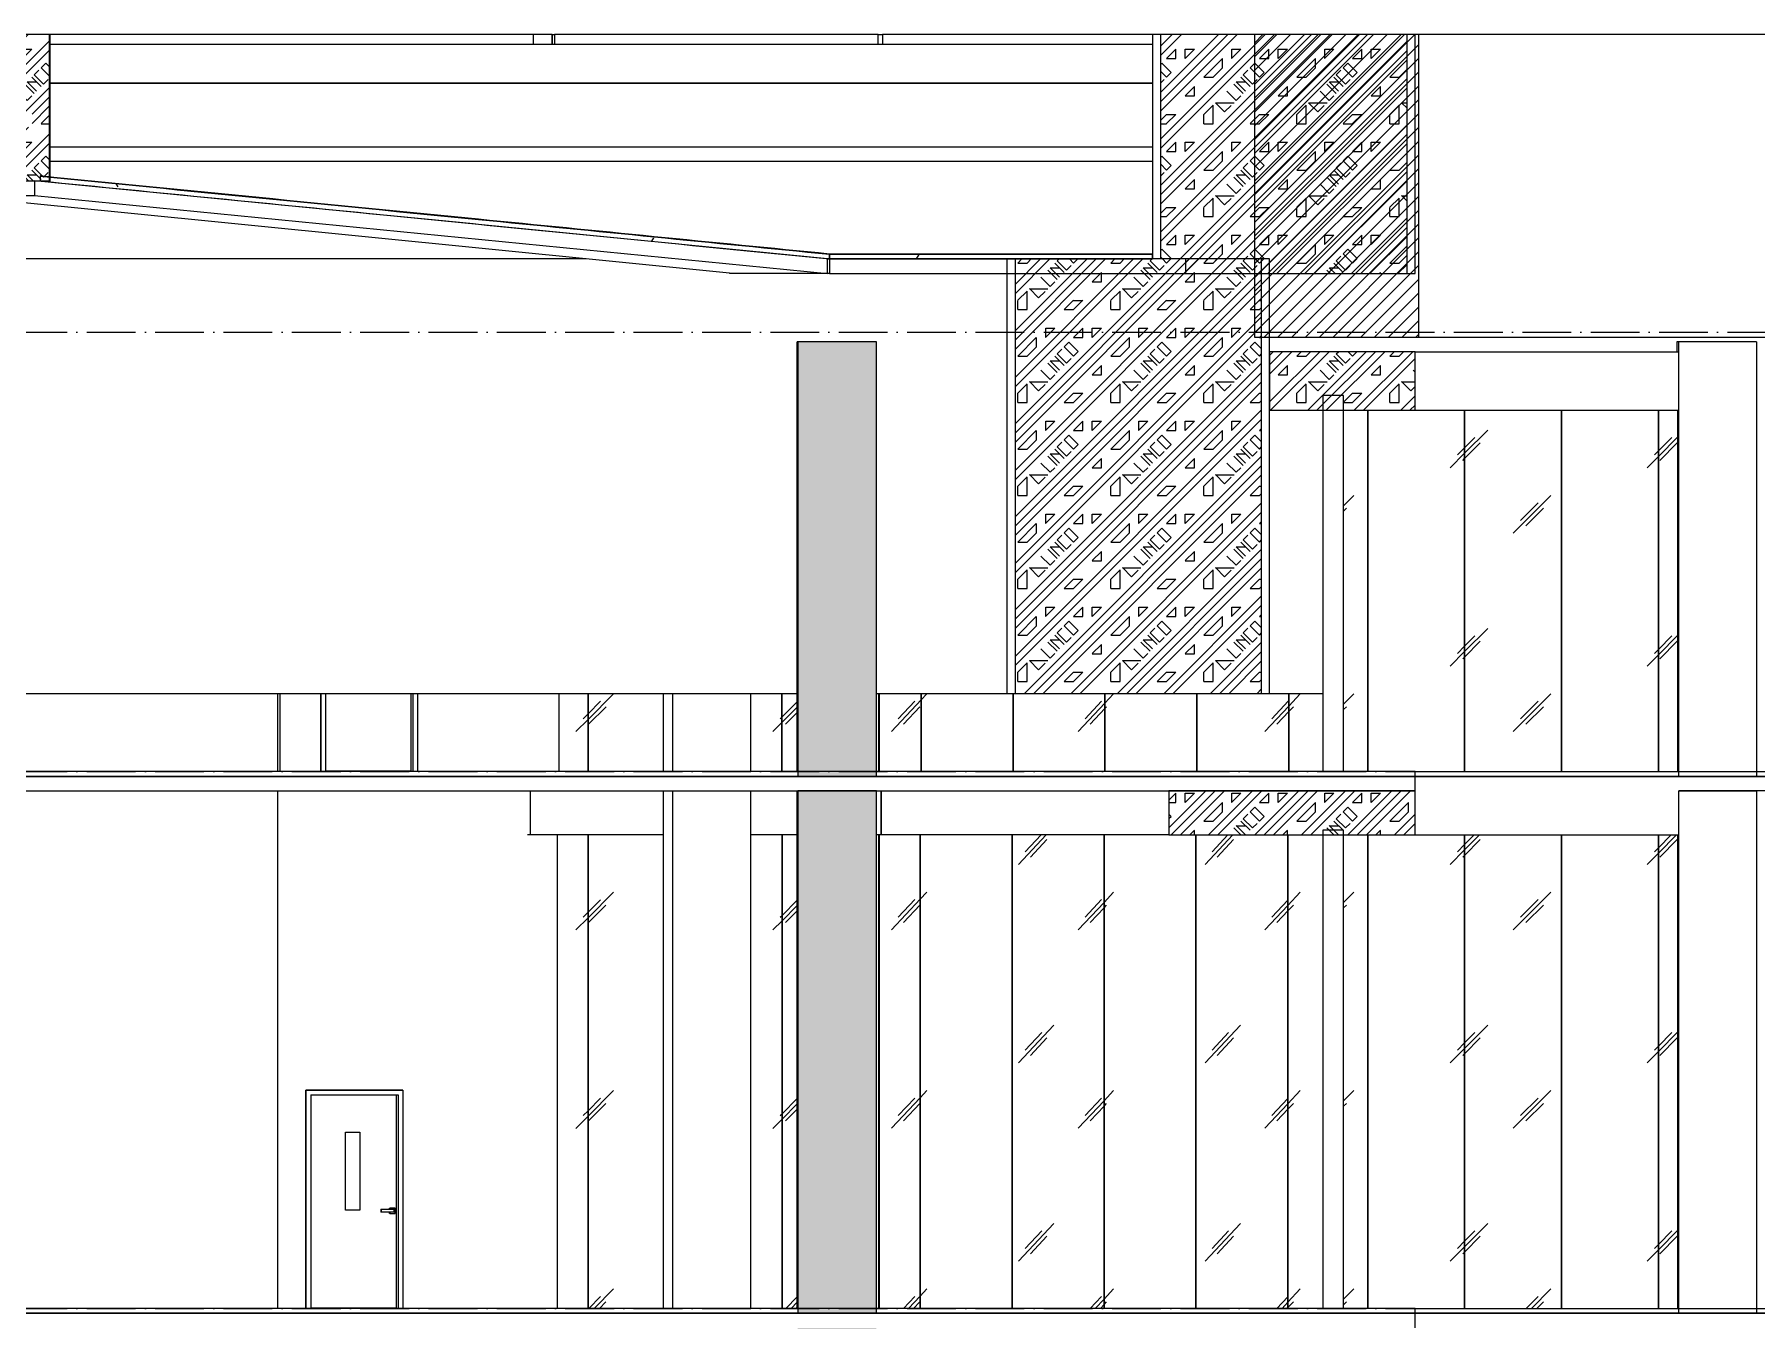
# Model space of a CAD drawing. Header units: millimetres. Extents: x -12680 to 112808, y -16580 to 93550.
# Drawn here: x 69397 to 87034, y 5375 to 18550 of the extents above; entities that cross this region are included whole.
import ezdxf

# ---------------------------------------------------------------- set-up
doc = ezdxf.new("R2010")
doc.units = ezdxf.units.MM
doc.linetypes.add('Grid Line', pattern=[14, 10, -2, 0, -2])
for name, color, linetype, lineweight in [('A-DOOR', 31, 'Continuous', 9), ('A-DOOR-GLAZ', 152, 'Continuous', 5), ('A-FLOR-MCUT', 3, 'Continuous', 9), ('CUA', 31, 'Continuous', 9), ('HATCH-TUONG', 152, 'Continuous', 9), ('KINH', 152, 'Continuous', 5), ('NET CAT', 3, 'Continuous', 5), ('NET CATConcrete', 3, 'Continuous', 5), ('NET-CAT', 3, 'Continuous', 9), ('NET-THAY', 2, 'Continuous', 15), ('TRUC', 225, 'Continuous', 5)]:
    doc.layers.add(name, color=color, linetype=linetype, lineweight=lineweight)
pattern_1 = [(45.204, (43673.7, 40601.6), (0.002, 2032), [252.695, -2610.806]), (45.204, (43619, 40656.7), (0.002, 2032), [252.695, -2610.806]), (45.204, (43543.6, 40525.7), (0.002, 2032), [544.27, -2319.235]), (45.204, (42301.8, 41963), (0.002, 2032), [252.695, -2610.806]), (45.204, (42247, 42018.2), (0.002, 2032), [252.695, -2610.806]), (45.204, (42171.7, 41887.1), (0.002, 2032), [544.27, -2319.235])]
pattern_2 = [(46.738, (43261, 40601.6), (-0.005, 2032), [246.24, -2544.1]), (46.738, (43209.1, 40656.7), (-0.005, 2032), [246.24, -2544.1]), (46.738, (43137.7, 40525.7), (-0.005, 2032), [530.36, -2259.98]), (46.738, (41960.6, 41963), (-0.005, 2032), [246.24, -2544.1]), (46.738, (41908.7, 42018.2), (-0.005, 2032), [246.24, -2544.1]), (46.738, (41837.3, 41887.1), (-0.005, 2032), [530.36, -2259.98])]
pattern_3 = [(45.206, (42147.2, 40601.6), (0.016, 2032), [252.685, -2610.7]), (45.206, (42092.4, 40656.7), (0.016, 2032), [252.685, -2610.7]), (45.206, (42017.1, 40525.7), (0.016, 2032), [544.244, -2319.14]), (45.206, (40775.3, 41963), (0.016, 2032), [252.685, -2610.7]), (45.206, (40720.6, 42018.2), (0.016, 2032), [252.685, -2610.7]), (45.206, (40645.2, 41887.1), (0.016, 2032), [544.244, -2319.14])]
pattern_4 = [(45.206, (42147.2, 40601.6), (0.016, 2032), [252.685, -2610.7]), (45.206, (42092.4, 40656.7), (0.016, 2032), [252.685, -2610.7]), (45.206, (42017.1, 40525.7), (0.016, 2032), [544.24, -2319.14]), (45.206, (40775.4, 41963), (0.016, 2032), [252.685, -2610.7]), (45.206, (40720.6, 42018.2), (0.016, 2032), [252.685, -2610.7]), (45.206, (40645.3, 41887.1), (0.016, 2032), [544.244, -2319.14])]
pattern_5 = [(0, (41462.07, 40400), (1625.6, 406.4), [67.056, -1152.144, 67.056, -1152.144, -6502.4]), (0, (41462.07, 40400), (1625.6, 406.4), [-2438.4, 67.056, -2371.344, 67.056, -1152.144, -2844.8]), (0, (41462.07, 40400), (1625.6, 406.4), [-6096, 67.056, -745.744, 67.056, -1964.944]), (120, (42071.68, 40603.2), (-1164.7527, 1204.611), [67.056, -1152.144, 67.056, -7654.544]), (120, (42071.68, 40603.2), (-1164.7527, 1204.611), [-1286.256, -1152.144, 67.056, -2371.344, -4064]), (120, (42071.68, 40603.2), (-1164.7527, 1204.611), [-4876.8, 67.056, -1152.144, 67.056, -2777.744]), (120, (42071.68, 40603.2), (-1164.7527, 1204.611), [-6163.056, -745.744, 67.056, -1964.944]), (240, (42274.88, 41416), (-460.8473, -1611.011), [67.056, -1152.144, 67.056, -7654.544]), (240, (42274.88, 41416), (-460.8473, -1611.011), [-1286.256, -1152.144, 67.056, -2371.344, -4064]), (240, (42274.88, 41416), (-460.8473, -1611.011), [-4876.8, 67.056, -1152.144, 67.056, -2777.744]), (240, (42274.88, 41416), (-460.8473, -1611.011), [-6163.056, -745.744, 67.056, -1964.944])]
pattern_6 = [(45, (41557.3, 40400), (-476.2456, 476.2456), []), (45, (41652.6, 40400), (-476.2456, 476.2456), []), (45, (41462.1, 40400), (-476.2456, 476.2456), []), (45, (41938.3, 40400), (-476.2456, 476.2456), []), (45, (42033.6, 40400), (-476.2456, 476.2456), []), (0, (41843.1, 40495.25), (0, 952.5), [95.25, -857.25]), (0, (41938.3, 40590.5), (0, 952.5), [95.25, -857.25]), (45, (41843.1, 40495.25), (0, 952.491), [134.684, -1212.342]), (45, (41938.3, 40495.25), (0, 952.491), [134.684, -1212.342]), (0, (41843.1, 40495.25), (0, 952.5), [95.25, -857.25]), (90, (41366.8, 40495.25), (-952.5, 6e-14), [95.25, -857.25]), (90, (41462.1, 40495.25), (-952.5, 6e-14), [190.5, -762]), (45, (41366.8, 40590.5), (0, 952.491), [134.684, -1212.342]), (90, (42224.1, 40781), (-952.5, 6e-14), [95.25, -857.25]), (0, (42128.8, 40781), (0, 952.5), [95.25, -857.25]), (45, (42128.8, 40781), (0, 952.491), [134.684, -1212.342]), (0, (42319.3, 40495.25), (0, 952.5), [95.25, -857.25]), (0, (42319.3, 40971.5), (0, 952.5), [95.25, -857.25]), (90, (42509.8, 41066.75), (-952.5, 6e-14), [95.25, -857.25]), (45, (42319.3, 40971.5), (0, 952.491), [269.367, -1077.659]), (45, (42414.6, 40971.5), (0, 952.491), [134.684, -1212.342]), (45, (42605.1, 41162), (0, 952.491), [134.684, -1212.342]), (0, (42605.1, 41257.25), (0, 952.5), [95.25, -857.25]), (90, (42605.1, 41162), (-952.5, 6e-14), [95.25, -857.25]), (0, (41938.3, 41162), (0, 952.5), [95.25, -857.25]), (0, (42128.8, 41257.25), (0, 952.5), [95.25, -857.25]), (90, (42033.6, 41162), (-952.5, 6e-14), [95.25, -857.25]), (90, (42128.8, 41162), (-952.5, 6e-14), [95.25, -857.25]), (45, (41938.3, 41162), (0, 952.491), [134.684, -1212.342]), (45, (42128.8, 41162), (0, 952.491), [134.684, -1212.342]), (135, (41581.06, 40614.8), (-952.491, 6e-14), [134.684, -1212.342]), (135, (41700.2, 40733.4), (-952.491, 6e-14), [134.684, -1212.342]), (135, (41771.64, 40804.8), (-952.491, 6e-14), [134.684, -1212.342]), (135, (41795.45, 40828.6), (-952.491, 6e-14), [134.684, -1212.342]), (135, (41843.1, 40876.25), (-952.491, 6e-14), [134.684, -1212.342]), (135, (41866.9, 40900.06), (-952.491, 6e-14), [134.684, -1212.342]), (135, (41938.3, 40971.5), (-952.491, 6e-14), [134.684, -1212.342]), (135, (41985.95, 41019.1), (-952.491, 6e-14), [134.684, -1212.342]), (45, (41581.06, 40614.8), (0, 952.491), [95.25, -1251.776]), (45, (41700.2, 40733.4), (0, 952.491), [67.361, -1279.665]), (45, (41866.9, 40900.06), (0, 952.491), [67.361, -1279.665]), (45, (41771.64, 40995.3), (0, 952.491), [67.361, -1279.665]), (45, (41938.3, 40971.5), (0, 952.491), [67.361, -1279.665]), (45, (41843.1, 41066.75), (0, 952.491), [67.361, -1279.665]), (0, (41486.3, 40709.5), (0, 952.5), [190.043, -762.457]), (0, (41700.2, 40923.9), (0, 952.5), [95.25, -857.25])]

# ---------------------------------------------------------------- blocks, each defined once
blk = doc.blocks.new('System Panel - Glazed-V108-MẶT CẮT B-B')
at = {"layer": 'KINH'}
h = blk.add_hatch(dxfattribs=at)
h.set_pattern_fill('FP_8', color=256, style=0, pattern_type=2)
h.set_pattern_definition(pattern_1)
h.paths.add_polyline_path([(83052, 5500), (83052, 10350), (82803, 10350), (82803, 5500)], flags=0)
at = {"layer": 'KINH', "color": 250, "lineweight": 9}
for p, q in [((82803, 10400), (82590, 10400)), ((82590, 10400), (82590, 5500)), ((82803, 5500), (82803, 10400)), ((82590, 5500), (82803, 5500))]:
    blk.add_line(p, q, dxfattribs=at)
at = {"layer": 'KINH', "color": 7}
blk.add_line((83052, 5500), (83052, 10350), dxfattribs=at)
blk = doc.blocks.new('System Panel - Glazed-V109-MẶT CẮT B-B')
at = {"layer": 'KINH'}
h = blk.add_hatch(dxfattribs=at)
h.set_pattern_fill('FP_8', color=256, style=0, pattern_type=2)
h.set_pattern_definition(pattern_1)
h.paths.add_polyline_path([(83052, 5500), (84044, 5500), (84044, 10350), (83052, 10350)], flags=0)
at = {"layer": 'KINH', "color": 7}
for p, q in [((83052, 10350), (83052, 5500)), ((84044, 5500), (84044, 10350))]:
    blk.add_line(p, q, dxfattribs=at)
blk = doc.blocks.new('System Panel - Glazed-V110-MẶT CẮT B-B')
at = {"layer": 'KINH'}
h = blk.add_hatch(dxfattribs=at)
h.set_pattern_fill('FP_8', color=256, style=0, pattern_type=2)
h.set_pattern_definition(pattern_1)
h.paths.add_polyline_path([(85037, 5500), (85037, 10350), (84044, 10350), (84044, 5500), (84922, 5500)], flags=0)
at = {"layer": 'KINH', "color": 7}
for p, q in [((84044, 10350), (84044, 5500)), ((85037, 5500), (85037, 10350))]:
    blk.add_line(p, q, dxfattribs=at)
blk = doc.blocks.new('System Panel - Glazed-V111-MẶT CẮT B-B')
at = {"layer": 'KINH'}
h = blk.add_hatch(dxfattribs=at)
h.set_pattern_fill('FP_8', color=256, style=0, pattern_type=2)
h.set_pattern_definition(pattern_1)
h.paths.add_polyline_path([(86030, 5500), (86030, 10350), (85037, 10350), (85037, 5500)], flags=0)
at = {"layer": 'KINH', "color": 7}
for p, q in [((85037, 10350), (85037, 5500)), ((86030, 5500), (86030, 10350))]:
    blk.add_line(p, q, dxfattribs=at)
blk = doc.blocks.new('System Panel - Glazed-563189-MẶT CẮT B-B')
at = {"layer": 'KINH'}
h = blk.add_hatch(dxfattribs=at)
h.set_pattern_fill('FP_8', color=256, style=0, pattern_type=2)
h.set_pattern_definition(pattern_1)
h.paths.add_polyline_path([(86030, 5500), (86229, 5500), (86229, 10350), (86030, 10350), (86030, 7434)], flags=0)
at = {"layer": 'KINH', "color": 7}
for p, q in [((86030, 10350), (86030, 5500)), ((86229, 5500), (86229, 10350))]:
    blk.add_line(p, q, dxfattribs=at)
blk = doc.blocks.new('System Panel - Glazed-V121-MẶT CẮT B-B')
at = {"layer": 'KINH'}
h = blk.add_hatch(dxfattribs=at)
h.set_pattern_fill('FP_13', color=256, style=0, pattern_type=2)
h.set_pattern_definition(pattern_2)
h.paths.add_polyline_path([(82590, 5500), (82590, 10350), (82233, 10350), (82233, 5500)], flags=0)
at = {"layer": 'KINH', "color": 7}
blk.add_line((82233, 10350), (82233, 5500), dxfattribs=at)
blk = doc.blocks.new('System Panel - Glazed-V122-MẶT CẮT B-B')
at = {"layer": 'KINH'}
h = blk.add_hatch(dxfattribs=at)
h.set_pattern_fill('FP_13', color=256, style=0, pattern_type=2)
h.set_pattern_definition(pattern_2)
h.paths.add_polyline_path([(82233, 5500), (82233, 10350), (81292, 10350), (81292, 5500)], flags=0)
at = {"layer": 'KINH', "color": 7}
for p, q in [((81292, 10350), (81292, 5500)), ((82233, 5500), (82233, 10350))]:
    blk.add_line(p, q, dxfattribs=at)
blk = doc.blocks.new('System Panel - Glazed-V123-MẶT CẮT B-B')
at = {"layer": 'KINH'}
h = blk.add_hatch(dxfattribs=at)
h.set_pattern_fill('FP_13', color=256, style=0, pattern_type=2)
h.set_pattern_definition(pattern_2)
h.paths.add_polyline_path([(81015, 5500), (81292, 5500), (81292, 10350), (80351, 10350), (80351, 5500)], flags=0)
at = {"layer": 'KINH', "color": 7}
for p, q in [((80351, 10350), (80351, 5500)), ((81292, 5500), (81292, 10350))]:
    blk.add_line(p, q, dxfattribs=at)
blk = doc.blocks.new('System Panel - Glazed-V124-MẶT CẮT B-B')
at = {"layer": 'KINH'}
h = blk.add_hatch(dxfattribs=at)
h.set_pattern_fill('FP_13', color=256, style=0, pattern_type=2)
h.set_pattern_definition(pattern_2)
h.paths.add_polyline_path([(80351, 5500), (80351, 10350), (79410, 10350), (79410, 5500)], flags=0)
at = {"layer": 'KINH', "color": 7}
for p, q in [((79410, 10350), (79410, 5500)), ((80351, 5500), (80351, 10350))]:
    blk.add_line(p, q, dxfattribs=at)
blk = doc.blocks.new('System Panel - Glazed-V125-MẶT CẮT B-B')
at = {"layer": 'KINH'}
h = blk.add_hatch(dxfattribs=at)
h.set_pattern_fill('FP_13', color=256, style=0, pattern_type=2)
h.set_pattern_definition(pattern_2)
h.paths.add_polyline_path([(79410, 5500), (79410, 10350), (78468, 10350), (78468, 5500), (79397, 5500)], flags=0)
at = {"layer": 'KINH', "color": 7}
for p, q in [((78468, 10350), (78468, 5500)), ((79410, 5500), (79410, 10350))]:
    blk.add_line(p, q, dxfattribs=at)
blk = doc.blocks.new('System Panel - Glazed-820305-MẶT CẮT B-B')
at = {"layer": 'KINH'}
h = blk.add_hatch(dxfattribs=at)
h.set_pattern_fill('FP_13', color=256, style=0, pattern_type=2)
h.set_pattern_definition(pattern_2)
h.paths.add_polyline_path([(78468, 5500), (78468, 10350), (78049, 10350), (78049, 5500), (78068, 5500)], flags=0)
at = {"layer": 'KINH', "color": 7}
for p, q in [((78049, 10350), (78049, 5500)), ((78468, 5500), (78468, 10350))]:
    blk.add_line(p, q, dxfattribs=at)
blk = doc.blocks.new('System Panel - Glazed-V126-MẶT CẮT B-B')
at = {"layer": 'KINH'}
h = blk.add_hatch(dxfattribs=at)
h.set_pattern_fill('FP_14', color=256, style=0, pattern_type=2)
h.set_pattern_definition(pattern_3)
h.paths.add_polyline_path([(78046, 5500), (78046, 10350), (78019, 10350), (78019, 5500), (78025, 5500)], flags=0)
h.paths.add_polyline_path([(77208, 5500), (77208, 10350), (77053, 10350), (77053, 5500)], flags=0)
at = {"layer": 'KINH', "color": 7}
for p, q in [((77053, 10350), (77053, 5500)), ((78046, 5500), (78046, 10350))]:
    blk.add_line(p, q, dxfattribs=at)
blk = doc.blocks.new('System Panel - Glazed-V127-MẶT CẮT B-B')
at = {"layer": 'KINH'}
h = blk.add_hatch(dxfattribs=at)
h.set_pattern_fill('FP_14', color=256, style=0, pattern_type=2)
h.set_pattern_definition(pattern_3)
h.paths.add_polyline_path([(77053, 5500), (77053, 10350), (76730, 10350), (76730, 5500)], flags=0)
at = {"layer": 'KINH', "color": 7}
blk.add_line((77053, 5500), (77053, 10350), dxfattribs=at)
blk = doc.blocks.new('System Panel - Glazed-V128-MẶT CẮT B-B')
at = {"layer": 'KINH'}
h = blk.add_hatch(dxfattribs=at)
h.set_pattern_fill('FP_14', color=256, style=0, pattern_type=2)
h.set_pattern_definition(pattern_3)
h.paths.add_polyline_path([(75714, 5500), (75840, 5500), (75840, 10350), (75067, 10350), (75067, 5500)], flags=0)
at = {"layer": 'KINH', "color": 7}
blk.add_line((75067, 10350), (75067, 5500), dxfattribs=at)
blk = doc.blocks.new('System Panel - Glazed-614980-MẶT CẮT B-B')
at = {"layer": 'KINH'}
h = blk.add_hatch(dxfattribs=at)
h.set_pattern_fill('FP_14', color=256, style=0, pattern_type=2)
h.set_pattern_definition(pattern_3)
h.paths.add_polyline_path([(75067, 5500), (75067, 10350), (74751, 10350), (74751, 5500)], flags=0)
at = {"layer": 'KINH', "color": 7}
blk.add_line((75067, 5500), (75067, 10350), dxfattribs=at)
blk = doc.blocks.new('CUA 1 CANH MO - 2 - Type 1000-546625-MẶT CẮT B-B')
at = {"layer": 'A-DOOR', "color": 7, "lineweight": 5}
for p, q in [((72581, 6505), (72581, 7305)), ((72581, 7305), (72730, 7305)), ((72730, 7305), (72730, 6505)), ((72730, 6505), (72581, 6505)), ((72228, 5505), (73102, 5505))]:
    blk.add_line(p, q, dxfattribs=at)
at = {"layer": 'A-DOOR-GLAZ', "color": 7}
blk.add_line((72728, 7305), (72728, 6505), dxfattribs=at)
at = {"layer": 'CUA', "color": 7, "lineweight": 5}
for p, q in [((73171, 7736), (72178, 7736)), ((72178, 7736), (72178, 5500)), ((72228, 7686), (72228, 5500)), ((72228, 7686), (73121, 7686)), ((73102, 7686), (73102, 5500)), ((73121, 7686), (73121, 5500)), ((73171, 7736), (73171, 5500)), ((73034, 6515), (73034, 6527)), ((73034, 6527), (73035, 6527)), ((73035, 6527), (73035, 6515)), ((73090, 6527), (73035, 6527)), ((73090, 6472), (73090, 6527)), ((72946, 6515), (72948, 6515)), ((72946, 6515), (72946, 6485)), ((72948, 6485), (72946, 6485)), ((72948, 6515), (73082, 6515)), ((72948, 6515), (72948, 6485)), ((73082, 6485), (72948, 6485)), ((73034, 6472), (73034, 6485)), ((73035, 6472), (73034, 6472)), ((73035, 6485), (73035, 6472)), ((73035, 6472), (73090, 6472)), ((73082, 6485), (73082, 6515))]:
    blk.add_line(p, q, dxfattribs=at)
blk = doc.blocks.new('System Panel - Glazed-V195-MẶT CẮT B-B')
at = {"layer": 'KINH'}
h = blk.add_hatch(dxfattribs=at)
h.set_pattern_fill('FP_8', color=256, style=0, pattern_type=2)
h.set_pattern_definition(pattern_1)
h.paths.add_polyline_path([(82803, 11000), (83052, 11000), (83052, 14700), (82803, 14700), (82803, 14232)], flags=0)
at = {"layer": 'KINH', "color": 250, "lineweight": 9}
for p, q in [((82803, 14850), (82590, 14850)), ((82590, 14850), (82590, 11000)), ((82803, 11000), (82803, 14850)), ((82590, 11000), (82803, 11000))]:
    blk.add_line(p, q, dxfattribs=at)
at = {"layer": 'KINH', "color": 7}
blk.add_line((83052, 11000), (83052, 14700), dxfattribs=at)
blk = doc.blocks.new('System Panel - Glazed-V196-MẶT CẮT B-B')
at = {"layer": 'KINH'}
h = blk.add_hatch(dxfattribs=at)
h.set_pattern_fill('FP_8', color=256, style=0, pattern_type=2)
h.set_pattern_definition(pattern_1)
h.paths.add_polyline_path([(83080, 11000), (84044, 11000), (84044, 14700), (83052, 14700), (83052, 11000)], flags=0)
at = {"layer": 'KINH', "color": 7}
for p, q in [((83052, 14700), (83052, 11000)), ((84044, 11000), (84044, 14700))]:
    blk.add_line(p, q, dxfattribs=at)
blk = doc.blocks.new('System Panel - Glazed-V197-MẶT CẮT B-B')
at = {"layer": 'KINH'}
h = blk.add_hatch(dxfattribs=at)
h.set_pattern_fill('FP_8', color=256, style=0, pattern_type=2)
h.set_pattern_definition(pattern_1)
h.paths.add_polyline_path([(84044, 11000), (85037, 11000), (85037, 14700), (84044, 14700), (84044, 14232)], flags=0)
at = {"layer": 'KINH', "color": 7}
for p, q in [((84044, 14700), (84044, 11000)), ((85037, 11000), (85037, 14700))]:
    blk.add_line(p, q, dxfattribs=at)
blk = doc.blocks.new('System Panel - Glazed-V198-MẶT CẮT B-B')
at = {"layer": 'KINH'}
h = blk.add_hatch(dxfattribs=at)
h.set_pattern_fill('FP_8', color=256, style=0, pattern_type=2)
h.set_pattern_definition(pattern_1)
h.paths.add_polyline_path([(85037, 11000), (86030, 11000), (86030, 14700), (85037, 14700), (85037, 14232)], flags=0)
at = {"layer": 'KINH', "color": 7}
for p, q in [((85037, 14700), (85037, 11000)), ((86030, 11000), (86030, 14700))]:
    blk.add_line(p, q, dxfattribs=at)
blk = doc.blocks.new('System Panel - Glazed-610742-MẶT CẮT B-B')
at = {"layer": 'KINH'}
h = blk.add_hatch(dxfattribs=at)
h.set_pattern_fill('FP_8', color=256, style=0, pattern_type=2)
h.set_pattern_definition(pattern_1)
h.paths.add_polyline_path([(86030, 11000), (86229, 11000), (86229, 14700), (86030, 14700), (86030, 14232)], flags=0)
at = {"layer": 'KINH', "color": 7}
for p, q in [((86030, 14700), (86030, 11000)), ((86229, 11000), (86229, 14700))]:
    blk.add_line(p, q, dxfattribs=at)
blk = doc.blocks.new('System Panel - Glazed-V208-MẶT CẮT B-B')
at = {"layer": 'KINH'}
h = blk.add_hatch(dxfattribs=at)
h.set_pattern_fill('FP_13', color=256, style=0, pattern_type=2)
h.set_pattern_definition(pattern_2)
h.paths.add_polyline_path([(82243, 11000), (82590, 11000), (82590, 11800), (82243, 11800)], flags=0)
at = {"layer": 'KINH', "color": 7}
blk.add_line((82243, 11800), (82243, 11000), dxfattribs=at)
blk = doc.blocks.new('System Panel - Glazed-V209-MẶT CẮT B-B')
at = {"layer": 'KINH'}
h = blk.add_hatch(dxfattribs=at)
h.set_pattern_fill('FP_13', color=256, style=0, pattern_type=2)
h.set_pattern_definition(pattern_2)
h.paths.add_polyline_path([(81939, 11000), (82243, 11000), (82243, 11800), (81301, 11800), (81301, 11000)], flags=0)
at = {"layer": 'KINH', "color": 7}
for p, q in [((81301, 11800), (81301, 11000)), ((82243, 11000), (82243, 11800))]:
    blk.add_line(p, q, dxfattribs=at)
blk = doc.blocks.new('System Panel - Glazed-V210-MẶT CẮT B-B')
at = {"layer": 'KINH'}
h = blk.add_hatch(dxfattribs=at)
h.set_pattern_fill('FP_13', color=256, style=0, pattern_type=2)
h.set_pattern_definition(pattern_2)
h.paths.add_polyline_path([(81301, 11000), (81301, 11800), (80360, 11800), (80360, 11000)], flags=0)
at = {"layer": 'KINH', "color": 7}
for p, q in [((80360, 11800), (80360, 11000)), ((81301, 11000), (81301, 11800))]:
    blk.add_line(p, q, dxfattribs=at)
blk = doc.blocks.new('System Panel - Glazed-V211-MẶT CẮT B-B')
at = {"layer": 'KINH'}
h = blk.add_hatch(dxfattribs=at)
h.set_pattern_fill('FP_13', color=256, style=0, pattern_type=2)
h.set_pattern_definition(pattern_2)
h.paths.add_polyline_path([(79439, 11000), (80360, 11000), (80360, 11800), (79419, 11800), (79419, 11000)], flags=0)
at = {"layer": 'KINH', "color": 7}
for p, q in [((79419, 11800), (79419, 11000)), ((80360, 11000), (80360, 11800))]:
    blk.add_line(p, q, dxfattribs=at)
blk = doc.blocks.new('System Panel - Glazed-V212-MẶT CẮT B-B')
at = {"layer": 'KINH'}
h = blk.add_hatch(dxfattribs=at)
h.set_pattern_fill('FP_13', color=256, style=0, pattern_type=2)
h.set_pattern_definition(pattern_2)
h.paths.add_polyline_path([(79355, 11000), (79419, 11000), (79419, 11800), (78478, 11800), (78478, 11000)], flags=0)
at = {"layer": 'KINH', "color": 7}
for p, q in [((78478, 11800), (78478, 11000)), ((79419, 11000), (79419, 11800))]:
    blk.add_line(p, q, dxfattribs=at)
blk = doc.blocks.new('System Panel - Glazed-671096-MẶT CẮT B-B')
at = {"layer": 'KINH'}
h = blk.add_hatch(dxfattribs=at)
h.set_pattern_fill('FP_13', color=256, style=0, pattern_type=2)
h.set_pattern_definition(pattern_2)
h.paths.add_polyline_path([(78478, 11000), (78478, 11800), (78048, 11800), (78048, 11000)], flags=0)
at = {"layer": 'KINH', "color": 7}
for p, q in [((78048, 11800), (78048, 11000)), ((78478, 11000), (78478, 11800))]:
    blk.add_line(p, q, dxfattribs=at)
blk = doc.blocks.new('System Panel - Glazed-V213-MẶT CẮT B-B')
at = {"layer": 'KINH'}
h = blk.add_hatch(dxfattribs=at)
h.set_pattern_fill('FP_26', color=256, style=0, pattern_type=2)
h.set_pattern_definition(pattern_4)
h.paths.add_polyline_path([(77208, 11000), (77208, 11800), (77052, 11800), (77052, 11000)], flags=0)
h.paths.add_polyline_path([(78045, 11000), (78045, 11800), (78019, 11800), (78019, 11000)], flags=0)
at = {"layer": 'KINH', "color": 7}
for p, q in [((77052, 11800), (77052, 11000)), ((78045, 11000), (78045, 11800))]:
    blk.add_line(p, q, dxfattribs=at)
blk = doc.blocks.new('System Panel - Glazed-V214-MẶT CẮT B-B')
at = {"layer": 'KINH'}
h = blk.add_hatch(dxfattribs=at)
h.set_pattern_fill('FP_26', color=256, style=0, pattern_type=2)
h.set_pattern_definition(pattern_4)
h.paths.add_polyline_path([(77052, 11000), (77052, 11800), (76730, 11800), (76730, 11000)], flags=0)
at = {"layer": 'KINH', "color": 7}
blk.add_line((77052, 11000), (77052, 11800), dxfattribs=at)
blk = doc.blocks.new('System Panel - Glazed-V215-MẶT CẮT B-B')
at = {"layer": 'KINH'}
h = blk.add_hatch(dxfattribs=at)
h.set_pattern_fill('FP_26', color=256, style=0, pattern_type=2)
h.set_pattern_definition(pattern_4)
h.paths.add_polyline_path([(75714, 11000), (75840, 11000), (75840, 11800), (75067, 11800), (75067, 11000)], flags=0)
at = {"layer": 'KINH', "color": 7}
blk.add_line((75067, 11800), (75067, 11000), dxfattribs=at)
blk = doc.blocks.new('System Panel - Glazed-671097-MẶT CẮT B-B')
at = {"layer": 'KINH'}
h = blk.add_hatch(dxfattribs=at)
h.set_pattern_fill('FP_26', color=256, style=0, pattern_type=2)
h.set_pattern_definition(pattern_4)
h.paths.add_polyline_path([(75066.812566, 11000), (75066.812566, 11800), (74766.355844, 11800), (74766.355844, 11000)], flags=0)
at = {"layer": 'KINH', "color": 7}
blk.add_line((75066.812566, 11000), (75066.812566, 11800), dxfattribs=at)
blk = doc.blocks.new('CUA 1 CANH MO - 2 - Type 1000-V216-MẶT CẮT B-B')
at = {"layer": 'A-DOOR', "color": 7, "lineweight": 5}
blk.add_line((72378, 11005), (73253, 11005), dxfattribs=at)
at = {"layer": 'CUA', "color": 7, "lineweight": 5}
for p, q in [((72329, 11800), (72329, 11000)), ((72378, 11800), (72378, 11000)), ((73253, 11800), (73253, 11000)), ((73272, 11800), (73272, 11000)), ((73321, 11800), (73321, 11000))]:
    blk.add_line(p, q, dxfattribs=at)
blk = doc.blocks.new('ALC1807-ASCENT PLAZA-TANG 1_2_rvt-1-MẶT CẮT B-B')
at = {"layer": 'HATCH-TUONG', "lineweight": 5}
h = blk.add_hatch(dxfattribs=at)
h.set_pattern_fill('FP_4', style=0, pattern_type=2)
h.set_pattern_definition([(45, (41462.07, 40400), (-70.71068, 70.71068), [])])
h.paths.add_polyline_path([(81891, 15450), (83574, 15450), (83574, 18550), (81891, 18550), (81891, 17631)], flags=0)
at = {"layer": 'NET-CAT'}
for p, q in [((81891, 18550), (81891, 15450)), ((83574, 18550), (81891, 18550)), ((83574, 15450), (83574, 18550)), ((81891, 15450), (83574, 15450))]:
    blk.add_line(p, q, dxfattribs=at)
at = {"layer": 'NET-CAT', "lineweight": 15}
for p, q in [((83538, 11000), (26041, 11000)), ((26041, 10950), (83538, 10950)), ((83538, 10950), (83538, 11000)), ((83538, 5500), (28201, 5500)), ((83538, 5450), (83538, 5500)), ((28201, 5450), (83538, 5450))]:
    blk.add_line(p, q, dxfattribs=at)
at = {"layer": 'NET-THAY', "color": 10}
for p, q in [((69945, 18550), (69558, 18550)), ((73508, 18550), (69945, 18550)), ((74508, 18550), (73508, 18550)), ((74508, 18450), (74508, 18550)), ((74698, 18550), (74508, 18550)), ((74698, 18550), (74698, 18450)), ((74698, 18450), (74698, 18550)), ((74698, 18550), (74722, 18550)), ((78038, 18550), (74722, 18550)), ((74722, 18550), (74722, 18450)), ((78038, 18450), (78038, 18550)), ((78038, 18550), (78082, 18550)), ((80847, 18550), (78082, 18550)), ((78082, 18550), (78082, 18450)), ((95985, 18550), (83574, 18550)), ((83574, 15450), (95985, 15450)), ((71914, 11000), (71914, 11800)), ((72329, 11000), (72329, 11800)), ((73321, 11800), (73321, 11000)), ((74766, 11800), (74766, 11000)), ((74751, 10350), (74751, 5500)), ((72178, 5500), (72178, 7736)), ((72178, 7736), (73171, 7736)), ((73171, 7736), (73171, 5500))]:
    blk.add_line(p, q, dxfattribs=at)
at = {"layer": 'NET-THAY', "color": 250, "lineweight": 9}
for p, q in [((83538, 11000), (95970, 11000)), ((95970, 10950), (83538, 10950)), ((83538, 5500), (95980, 5500)), ((95980, 5450), (83538, 5450))]:
    blk.add_line(p, q, dxfattribs=at)
at = {"color": 250, "lineweight": 9}
for name in ['System Panel - Glazed-V195-MẶT CẮT B-B', 'System Panel - Glazed-V196-MẶT CẮT B-B', 'System Panel - Glazed-V197-MẶT CẮT B-B', 'System Panel - Glazed-V198-MẶT CẮT B-B', 'System Panel - Glazed-610742-MẶT CẮT B-B', 'CUA 1 CANH MO - 2 - Type 1000-V216-MẶT CẮT B-B', 'System Panel - Glazed-671097-MẶT CẮT B-B', 'System Panel - Glazed-V215-MẶT CẮT B-B', 'System Panel - Glazed-V214-MẶT CẮT B-B', 'System Panel - Glazed-V213-MẶT CẮT B-B', 'System Panel - Glazed-671096-MẶT CẮT B-B', 'System Panel - Glazed-V212-MẶT CẮT B-B', 'System Panel - Glazed-V211-MẶT CẮT B-B', 'System Panel - Glazed-V210-MẶT CẮT B-B', 'System Panel - Glazed-V209-MẶT CẮT B-B', 'System Panel - Glazed-V208-MẶT CẮT B-B', 'System Panel - Glazed-614980-MẶT CẮT B-B', 'System Panel - Glazed-V128-MẶT CẮT B-B', 'System Panel - Glazed-V127-MẶT CẮT B-B', 'System Panel - Glazed-V126-MẶT CẮT B-B', 'System Panel - Glazed-820305-MẶT CẮT B-B', 'System Panel - Glazed-V125-MẶT CẮT B-B', 'System Panel - Glazed-V124-MẶT CẮT B-B', 'System Panel - Glazed-V123-MẶT CẮT B-B', 'System Panel - Glazed-V122-MẶT CẮT B-B', 'System Panel - Glazed-V121-MẶT CẮT B-B', 'System Panel - Glazed-V108-MẶT CẮT B-B', 'System Panel - Glazed-V109-MẶT CẮT B-B', 'System Panel - Glazed-V110-MẶT CẮT B-B', 'System Panel - Glazed-V111-MẶT CẮT B-B', 'System Panel - Glazed-563189-MẶT CẮT B-B', 'CUA 1 CANH MO - 2 - Type 1000-546625-MẶT CẮT B-B']:
    blk.add_blockref(name, (0, 0), dxfattribs=at)
blk = doc.blocks.new('ALC1807-ASCENT PLAZA-TANG DIEN HINH_rvt-1-MẶT CẮT B-B')
at = {"layer": 'NET CAT'}
h = blk.add_hatch(dxfattribs=at)
h.set_pattern_fill('FP_51', style=0, pattern_type=2)
h.set_pattern_definition(pattern_5)
h.paths.add_polyline_path([(77539, 16295), (77539, 16300), (69454, 17100), (69454, 17095), (76641, 16384)], flags=0)
h = blk.add_hatch(dxfattribs=at)
h.set_pattern_fill('FP_51', style=0, pattern_type=2)
h.set_pattern_definition(pattern_5)
h.paths.add_polyline_path([(77539, 16250), (77539, 16295), (69454, 17095), (69454, 17050), (76641, 16339)], flags=0)
h = blk.add_hatch(dxfattribs=at)
h.set_pattern_fill('FP_51', style=0, pattern_type=2)
h.set_pattern_definition(pattern_5)
h.paths.add_polyline_path([(77539, 16295), (80847, 16295), (80847, 16300), (77539, 16300)], flags=0)
h = blk.add_hatch(dxfattribs=at)
h.set_pattern_fill('FP_51', style=0, pattern_type=2)
h.set_pattern_definition(pattern_5)
h.paths.add_polyline_path([(77539, 16250), (80847, 16250), (80847, 16295), (77539, 16295)], flags=0)
at = {"layer": 'A-FLOR-MCUT', "color": 250}
blk.add_line((80847, 16295), (77539, 16295), dxfattribs=at)
blk.add_open_spline([(77539, 16295), (76342, 16414), (73646, 16681), (70951, 16947), (69454, 17095)], degree=3, knots=[0, 0, 0, 0, 0.444444, 1, 1, 1, 1], dxfattribs=at)
at = {"layer": 'NET-CAT', "color": 10, "lineweight": 15}
for p, q in [((69454, 17100), (69454, 17050)), ((77539, 16250), (77539, 16300)), ((80847, 16300), (77539, 16300)), ((77539, 16300), (77539, 16250)), ((77539, 16250), (80847, 16250)), ((80847, 16250), (80847, 16300))]:
    blk.add_line(p, q, dxfattribs=at)
for points in [[(77539, 16300), (76342, 16419), (73646, 16686), (70951, 16952), (69454, 17100)], [(69454, 17050), (70652, 16932), (73347, 16665), (76042, 16399), (77539, 16250)]]:
    blk.add_open_spline(points, degree=3, knots=[0, 0, 0, 0, 0.444444, 1, 1, 1, 1], dxfattribs=at)
at = {"layer": 'NET-THAY', "color": 10}
blk.add_line((80847, 18050), (69558, 18050), dxfattribs=at)
at = {"layer": 'NET-THAY', "color": 250, "lineweight": 9}
blk.add_line((77539, 16250), (77517, 16250), dxfattribs=at)
blk.add_line((77539, 16250), (77517, 16250), dxfattribs=at)

msp = doc.modelspace()

# ---------------------------------------------------------------- hatches: boundary and pattern name
at = {"layer": 'HATCH-TUONG', "lineweight": 5}
h = msp.add_hatch(dxfattribs=at)
h.set_pattern_fill('FP_1', color=256, style=0, pattern_type=2)
h.set_pattern_definition(pattern_6)
h.paths.add_polyline_path([(69247.1, 17050), (69548.4, 17050), (69548.4, 18550), (69247.1, 18550), (69247.1, 17750), (69372.8, 17750), (69372.8, 17600), (69247.1, 17600)], flags=0)
h = msp.add_hatch(dxfattribs=at)
h.set_pattern_fill('FP_1', color=256, style=0, pattern_type=2)
h.set_pattern_definition(pattern_6)
h.paths.add_polyline_path([(83080.1, 16100), (83453.8, 16100), (83453.8, 18550), (80931.4, 18550), (80931.4, 16250), (81183.6, 16250), (81183.6, 16100), (81238.6, 16100)], flags=0)
h = msp.add_hatch(dxfattribs=at)
h.set_pattern_fill('FP_1', color=256, style=0, pattern_type=2)
h.set_pattern_definition(pattern_6)
h.paths.add_polyline_path([(79439.3, 11800), (81961.7, 11800), (81961.7, 16250), (79439.3, 16250), (79439.3, 14231.5)], flags=0)
at = {"layer": 'NET CAT'}
h = msp.add_hatch(dxfattribs=at)
h.set_pattern_fill('FP_1', color=256, style=0, pattern_type=2)
h.set_pattern_definition(pattern_6)
h.paths.add_polyline_path([(77555.5, -50), (78019.4, -50), (78019.4, 5300), (77213.6, 5300), (77213.6, -50)], flags=0)
h.paths.add_polyline_path([(78019.4, 5450), (78019.4, 10800), (77213.6, 10800), (77213.6, 5450)], flags=0)
h.paths.add_polyline_path([(78019.4, 10950), (78019.4, 15400), (77213.6, 15400), (77213.6, 10950)], flags=0)
h.paths.add_polyline_path([(77213.6, -7550), (78019.4, -7550), (78019.4, -200), (77213.6, -200)])
at = {"layer": 'NET CATConcrete'}
h = msp.add_hatch(dxfattribs=at)
h.set_pattern_fill('FP_1', color=256, style=0, pattern_type=2)
h.set_pattern_definition(pattern_6)
h.paths.add_polyline_path([(82045.8, 14700), (83537.5, 14700), (83537.5, 15300), (82045.8, 15300)], flags=0)
h = msp.add_hatch(dxfattribs=at)
h.set_pattern_fill('FP_1', color=256, style=0, pattern_type=2)
h.set_pattern_definition(pattern_6)
h.paths.add_polyline_path([(81015.1, 10350), (83537.5, 10350), (83537.5, 10800), (81015.1, 10800)], flags=0)

# ---------------------------------------------------------------- linework, layer by layer
at = {"layer": 'NET CAT'}
for p, q in [((77207.9, 11000), (77207.9, 15400)), ((77213.6, 15400), (77207.9, 15400)), ((86218.1, 15400), (86218.1, 15300)), ((86239.2, 15400), (86218.1, 15400)), ((86239.2, 10950), (86239.2, 15400)), ((87033.5, 15400), (86239.2, 15400)), ((87033.5, 15400), (87033.5, 10950)), ((75840.2, 11000), (75840.2, 11800)), ((75935.3, 11000), (75935.3, 11800)), ((76729.7, 11800), (76729.7, 11000)), ((77213.6, 10950), (78019.4, 10950)), ((86239.2, 10950), (87033.5, 10950)), ((75840.2, 5500), (75840.2, 10800)), ((75935.3, 5500), (75935.3, 10800)), ((76729.7, 10800), (76729.7, 5500)), ((77207.9, 5500), (77207.9, 10800)), ((78019.4, 10800), (77213.6, 10800)), ((86239.2, 5450), (86239.2, 10800)), ((86239.2, 10800), (87033.5, 10800)), ((87033.5, 10800), (87033.5, 5450)), ((77213.6, 5450), (78019.4, 5450)), ((87033.5, 5450), (86239.2, 5450))]:
    msp.add_line(p, q, dxfattribs=at)
at = {"layer": 'NET CAT', "lineweight": 13}
for p, q in [((78019.4, 15400), (77213.6, 15400)), ((77213.6, 15400), (77213.6, 10950)), ((78019.4, 10950), (78019.4, 15400)), ((83537.5, 15300), (82045.8, 15300)), ((83537.5, 14700), (83537.5, 15300)), ((82045.8, 14700), (83537.5, 14700)), ((77213.6, 10800), (77213.6, 5450)), ((78019.4, 5450), (78019.4, 10800)), ((81015.1, 10800), (81015.1, 10350)), ((83537.5, 10350), (83537.5, 10800)), ((81015.1, 10350), (83537.5, 10350))]:
    msp.add_line(p, q, dxfattribs=at)
at = {"layer": 'NET CATConcrete'}
for p, q in [((69558.4, 18450), (80847.3, 18450)), ((69558.4, 18050), (80847.3, 18050)), ((82045.8, 15300), (82045.8, 14700)), ((83537.5, 15300), (86239.2, 15300)), ((86239.2, 14700), (86239.2, 15300)), ((83537.5, 14700), (86239.2, 14700)), ((74474.1, 10800), (74474.1, 10350)), ((78068, 10800), (78068, 10350)), ((78068, 10350), (78068, 10800)), ((83537.5, 10800), (81015.1, 10800)), ((86239.2, 10350), (86239.2, 10800)), ((74474.1, 10350), (74446.9, 10350)), ((75840.2, 10350), (74474.1, 10350)), ((77207.9, 10350), (76729.7, 10350)), ((78068, 10350), (78019.4, 10350)), ((81015.1, 10350), (78068, 10350)), ((83537.5, 10350), (86239.2, 10350))]:
    msp.add_line(p, q, dxfattribs=at)
at = {"layer": 'NET-CAT'}
for p, q in [((69558.4, 18550), (69237.1, 18550)), ((69558.4, 17050), (69558.4, 18550)), ((80847.3, 18550), (80847.3, 16250)), ((83537.9, 18550), (80847.3, 18550)), ((83537.9, 16100), (83537.9, 18550)), ((69237.1, 17050), (69558.4, 17050)), ((82045.8, 16250), (79355.2, 16250)), ((79355.2, 16250), (79355.2, 11800)), ((82045.8, 15300), (82045.8, 16250)), ((81183.6, 16100), (83537.9, 16100)), ((82045.8, 11800), (82045.8, 14700)), ((79355.2, 11800), (82045.8, 11800))]:
    msp.add_line(p, q, dxfattribs=at)
at = {"layer": 'NET-CAT', "lineweight": 15}
for p, q in [((69548.4, 18550), (69548.4, 17050)), ((80931.4, 16250), (80931.4, 18550)), ((83453.8, 16100), (83453.8, 18550)), ((77517.5, 16250), (69398.6, 17050)), ((69398.6, 17050), (69398.6, 16900)), ((69398.6, 16900), (77517.5, 16100)), ((77517.5, 16100), (77517.5, 16250)), ((81183.6, 16250), (77539.4, 16250)), ((77539.4, 16250), (77539.4, 16100)), ((79439.3, 16250), (79439.3, 11800)), ((81183.6, 16250), (81183.6, 16100)), ((81961.7, 16250), (81961.7, 11800)), ((77539.4, 16100), (81183.6, 16100)), ((77213.6, 10950), (27950.5, 10950)), ((83537.5, 10950), (78019.4, 10950)), ((83537.5, 10800), (83537.5, 10950)), ((27950.5, 10800), (77213.6, 10800)), ((78019.4, 10800), (81015.1, 10800)), ((77213.6, 5450), (27950.5, 5450)), ((83537.5, 5450), (78019.4, 5450)), ((83537.5, 5300), (83537.5, 5450))]:
    msp.add_line(p, q, dxfattribs=at)
at = {"layer": 'NET-THAY', "lineweight": 9}
for p, q in [((69558.4, 17400), (80847.3, 17400)), ((80847.3, 17250), (69558.4, 17250)), ((68776.4, 16900), (69398.6, 16900)), ((76515.8, 16103.3), (68776.4, 16875.7)), ((77517.5, 16250), (77539.4, 16250)), ((76515.8, 16103.3), (76515.8, 16100)), ((77539.4, 16100), (76515.8, 16100)), ((78019.4, 10950), (77213.6, 10950)), ((83537.5, 10950), (95969.7, 10950)), ((77213.6, 10800), (78019.4, 10800)), ((81015.1, 10800), (83537.5, 10800)), ((95969.7, 10800), (86239.2, 10800)), ((78019.4, 5450), (77213.6, 5450)), ((83537.5, 5450), (95969.7, 5450))]:
    msp.add_line(p, q, dxfattribs=at)
at = {"layer": 'NET-THAY'}
for p, q in [((75046, 16250), (68776.4, 16250)), ((82045.8, 14700), (82045.8, 15300)), ((59887.3, 11800), (77207.9, 11800)), ((71886.2, 11800), (71886.2, 11000)), ((78019.4, 11800), (79355.2, 11800)), ((82045.8, 11800), (82589.9, 11800)), ((71886.2, 10800), (71886.2, 5500))]:
    msp.add_line(p, q, dxfattribs=at)
at = {"layer": 'TRUC', "linetype": 'Grid Line', "ltscale": 50}
for p, q in [((-12679, 15500), (108517.8, 15500)), ((-12679, 11000), (108517.8, 11000)), ((-12679, 5500), (108517.8, 5500))]:
    msp.add_line(p, q, dxfattribs=at)

# ---------------------------------------------------------------- block references
at = {"lineweight": 5}
for name in ['ALC1807-ASCENT PLAZA-TANG DIEN HINH_rvt-1-MẶT CẮT B-B', 'ALC1807-ASCENT PLAZA-TANG 1_2_rvt-1-MẶT CẮT B-B']:
    msp.add_blockref(name, (0, 0), dxfattribs=at)

doc.saveas('drawing.dxf')
